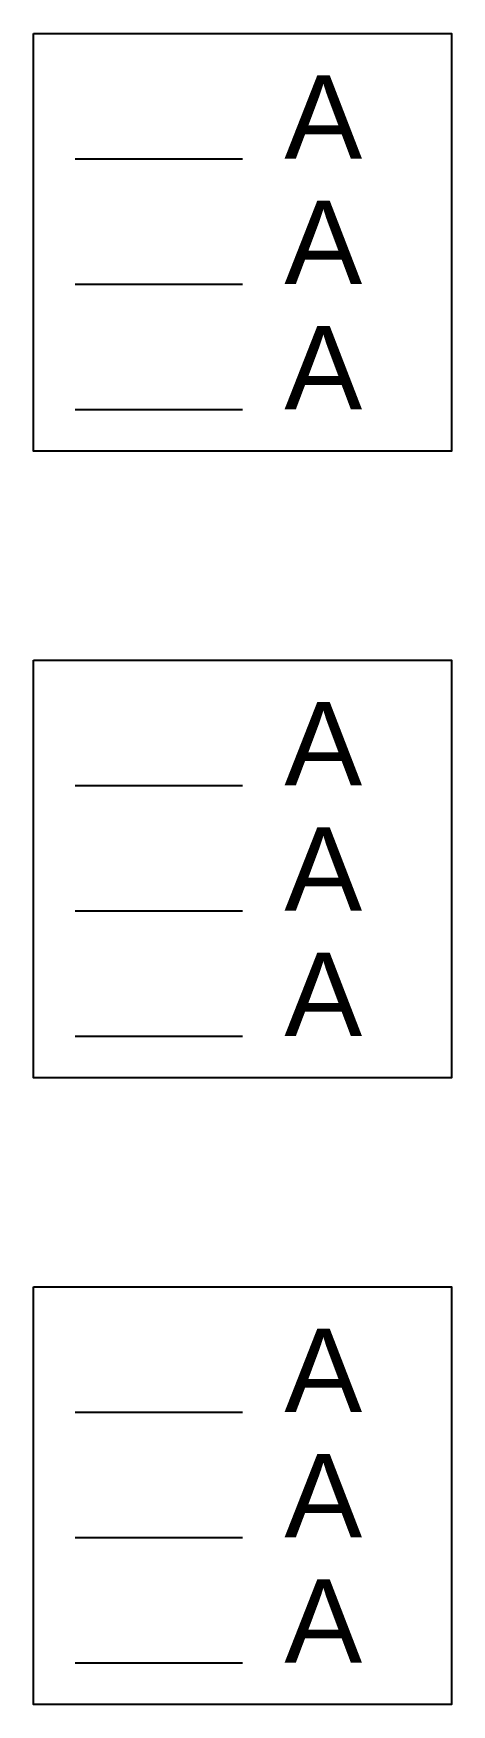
# Model space of a CAD drawing. Header units: millimetres. Extents: x 0 to 20, y 0 to 80.
import ezdxf

# ---------------------------------------------------------------- set-up
doc = ezdxf.new("R2010")
doc.units = ezdxf.units.MM
doc.layers.get('0').update_dxf_attribs({"lineweight": 25, "true_color": 0xffffff})
doc.layers.add('blue', color=5, linetype='Continuous', lineweight=25, true_color=0x0000ff)
doc.layers.add('red', color=1, linetype='Continuous', lineweight=25, true_color=0xff0000)
doc.styles.add('textstyle11', font='Arial.ttf')
doc.styles.add('textstyle12', font='')
doc.styles.add('textstyle13', font='')
doc.styles.add('textstyle14', font='')
doc.styles.add('textstyle15', font='')
doc.styles.add('textstyle16', font='')
doc.styles.add('textstyle17', font='')
doc.styles.add('textstyle18', font='')
doc.styles.add('textstyle19', font='')
doc.styles.add('textstyle20', font='')
doc.styles.add('textstyle21', font='')
doc.styles.add('textstyle22', font='')
doc.styles.get('textstyle12').set_extended_font_data('Arial')
doc.styles.get('textstyle13').set_extended_font_data('Arial')
doc.styles.get('textstyle14').set_extended_font_data('Arial')
doc.styles.get('textstyle15').set_extended_font_data('Arial')
doc.styles.get('textstyle16').set_extended_font_data('Arial')
doc.styles.get('textstyle17').set_extended_font_data('Arial')
doc.styles.get('textstyle18').set_extended_font_data('Arial')
doc.styles.get('textstyle19').set_extended_font_data('Arial')
doc.styles.get('textstyle20').set_extended_font_data('Arial')
doc.styles.get('textstyle21').set_extended_font_data('Arial')
doc.styles.get('textstyle22').set_extended_font_data('Arial')

# ---------------------------------------------------------------- blocks, each defined once
blk = doc.blocks.new('block')
blk.add_line((1, 7), (5, 7))
at = {"layer": 'blue'}
blk.add_line((1, 4), (5, 4), dxfattribs=at)
at = {"layer": 'red'}
blk.add_line((1, 1), (5, 1), dxfattribs=at)
at = {"style": 'textstyle11'}
blk.add_attdef('0', (6, 7), '', height=2, dxfattribs=at)
at = {"layer": 'blue', "style": 'textstyle12'}
blk.add_attdef('blue', (6, 4), '', height=2, dxfattribs=at)
at = {"layer": 'red', "style": 'textstyle13'}
blk.add_attdef('red', (6, 1), '', height=2, dxfattribs=at)

msp = doc.modelspace()

# ---------------------------------------------------------------- linework, layer by layer
at = {"flags": 128}
msp.add_lwpolyline([(0, 80), (20, 80), (20, 60), (0, 60)], close=True, dxfattribs=at)
at = {"layer": 'blue', "flags": 128}
msp.add_lwpolyline([(0, 50), (20, 50), (20, 30), (0, 30)], close=True, dxfattribs=at)
at = {"layer": 'red', "flags": 128}
msp.add_lwpolyline([(0, 20), (20, 20), (20, 0), (0, 0)], close=True, dxfattribs=at)

# ---------------------------------------------------------------- block references
ref = msp.add_blockref('block', (0, 60), dxfattribs=dict(xscale=2, yscale=2))
ref.add_attrib('0', 'A', (12, 74), dxfattribs={"height": 4, "style": 'textstyle14'})
ref.add_attrib('blue', 'A', (12, 68), dxfattribs={"layer": 'blue', "height": 4, "style": 'textstyle15'})
ref.add_attrib('red', 'A', (12, 62), dxfattribs={"layer": 'red', "height": 4, "style": 'textstyle16'})
at = {"layer": 'blue'}
ref = msp.add_blockref('block', (0, 30), dxfattribs=dict(at, xscale=2, yscale=2))
ref.add_attrib('0', 'A', (12, 44), dxfattribs={"layer": '0', "height": 4, "style": 'textstyle17'})
ref.add_attrib('blue', 'A', (12, 38), dxfattribs={"height": 4, "style": 'textstyle18'})
ref.add_attrib('red', 'A', (12, 32), dxfattribs={"layer": 'red', "height": 4, "style": 'textstyle19'})
at = {"layer": 'red'}
ref = msp.add_blockref('block', (0, 0), dxfattribs=dict(at, xscale=2, yscale=2))
ref.add_attrib('0', 'A', (12, 14), dxfattribs={"layer": '0', "height": 4, "style": 'textstyle20'})
ref.add_attrib('blue', 'A', (12, 8), dxfattribs={"layer": 'blue', "height": 4, "style": 'textstyle21'})
ref.add_attrib('red', 'A', (12, 2), dxfattribs={"height": 4, "style": 'textstyle22'})

doc.saveas('drawing.dxf')
